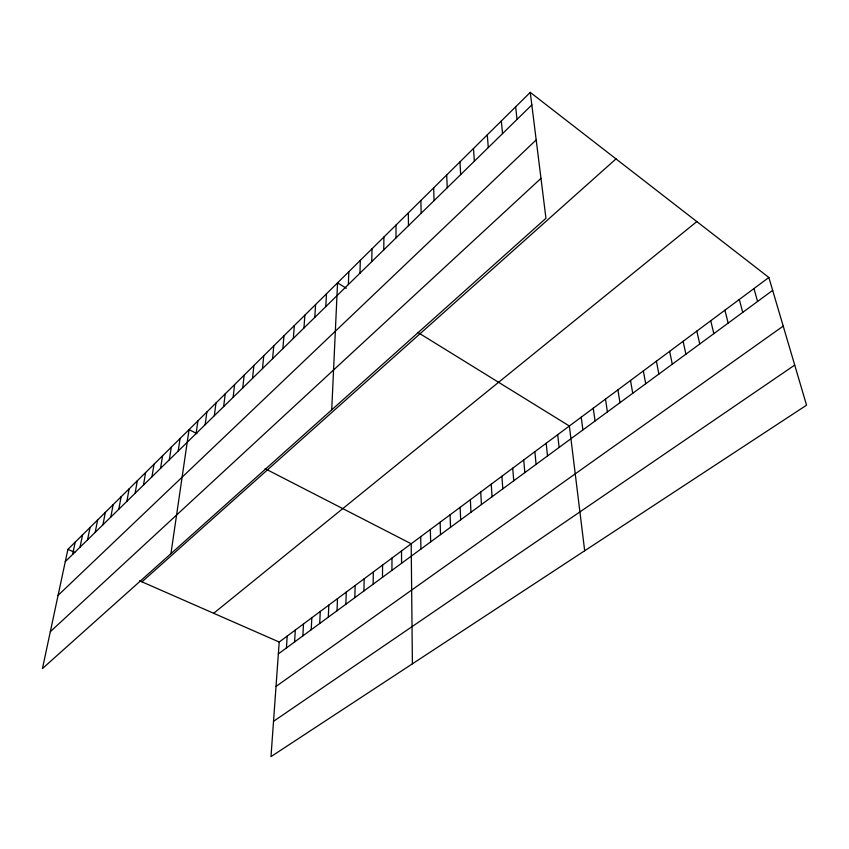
<?xml version="1.0" encoding="UTF-8"?>
<svg xmlns="http://www.w3.org/2000/svg" width="849" height="849" viewBox="0 0 849 849"><rect width="100%" height="100%" fill="white"/><g stroke="black" fill="none" stroke-linecap="round" stroke-linejoin="round"><path stroke-width="1.27" d="M391.951 570.358L391.983 558.058M382.485 577.32L382.581 565.063M383.769 249.871L383.897 237.051M373.136 584.197L373.316 571.961M371.756 261.63L372 248.799M363.924 590.968L364.168 578.774M354.84 597.654L355.147 585.492M359.955 273.187L360.326 260.346M345.872 604.244L346.254 592.114M348.366 284.532L348.843 271.691M337.032 610.749L337.478 598.641M328.308 617.159L328.818 605.093M331.726 409.865L337.562 282.844L346.296 288.236M319.702 623.495L320.275 611.45M311.212 629.735L311.838 617.732M325.783 306.638L326.472 293.796M302.838 635.901L303.517 623.93M294.571 641.982L295.314 630.043M314.777 317.409L315.573 304.568M286.41 647.978L287.206 636.081M303.963 327.99L304.865 315.159M768.865 277.474L279.204 642.035L270.99 756.618L806.55 405.175L768.865 277.474L530.264 92.382L67.909 549.345L42.45 668.556L545.949 218.278L530.264 92.382M293.329 338.401L294.327 325.57M282.876 348.631L283.959 335.811M272.593 358.692L273.771 345.893M262.49 368.593L263.742 355.795M252.535 378.336L253.883 365.548M242.75 387.908L244.172 375.141M233.125 397.332L234.621 384.576M223.648 406.607L225.218 393.872M214.319 415.745L215.964 403.02M205.14 424.723L206.859 412.02M196.108 433.574L197.891 420.881M170.936 553.654L189.062 429.615L196.904 433.648M178.184 451.116L180.094 438.466M169.301 459.808L171.275 447.19M160.557 468.372L162.594 455.775M151.939 476.798L154.04 464.223M143.46 485.097L145.614 472.553M135.108 493.28L137.315 480.746M126.883 501.324L129.144 488.822M118.786 509.262L121.099 496.782M110.805 517.073L113.161 504.624M102.941 524.767L105.34 512.35M95.184 532.355L97.646 519.97M87.553 539.837L90.047 527.473M80.018 547.202L82.565 534.87M72.6 554.461L75.19 542.161M65.288 561.624L531.835 104.936M58.082 595.351L536.186 139.905M50.324 631.667L540.983 178.364M141.974 581.83L616.013 158.89M213.672 613.286L696.827 221.589M278.345 653.9L772.675 290.369M276.021 686.438L783.213 326.101M273.516 721.332L794.717 365.081M67.909 549.345L74.818 552.381M139.565 580.78L279.204 642.035M265.132 468.712L411.192 543.763L412.391 663.833M417.793 332.394L569.361 426.007L584.685 550.768M753.954 288.575L757.573 301.469M739.299 299.485L742.748 312.379M724.897 310.203L728.166 323.098M710.74 320.752L713.839 333.636M696.806 331.121L699.756 343.994M683.116 341.319L685.896 354.182M669.649 351.348L672.281 364.2M656.394 361.207L658.877 374.059M643.362 370.917L645.696 383.748M630.531 380.469L632.728 393.289M617.902 389.861L619.972 402.67M605.486 399.115L607.417 411.903M593.249 408.22L595.064 420.987M581.215 417.177L582.892 429.934M557.687 434.699L559.13 447.412M515.651 106.825L517.03 119.422M546.194 443.263L547.52 455.945M534.87 451.689L536.09 464.361M501.324 120.983L502.534 133.622M523.716 459.988L524.831 472.638M487.273 134.874L488.302 147.546M512.722 468.17L513.741 480.799M501.897 476.236L502.81 488.833M473.487 148.501L474.358 161.204M491.231 484.174L492.049 496.75M480.714 492.006L481.436 504.55M459.967 161.872L460.667 174.597M470.357 499.721L470.983 512.244M446.691 174.99L447.253 187.735M460.137 507.32L460.678 519.821M450.076 514.812L450.522 527.282M433.669 187.862L434.072 200.629M440.143 522.209L440.514 534.647M430.358 529.489L430.645 541.906M420.881 200.491L421.146 213.279M420.711 536.685L420.913 549.059M408.327 212.897L408.465 225.707M401.524 550.969L401.566 563.29M396.005 225.081L396.005 237.9"/></g></svg>
